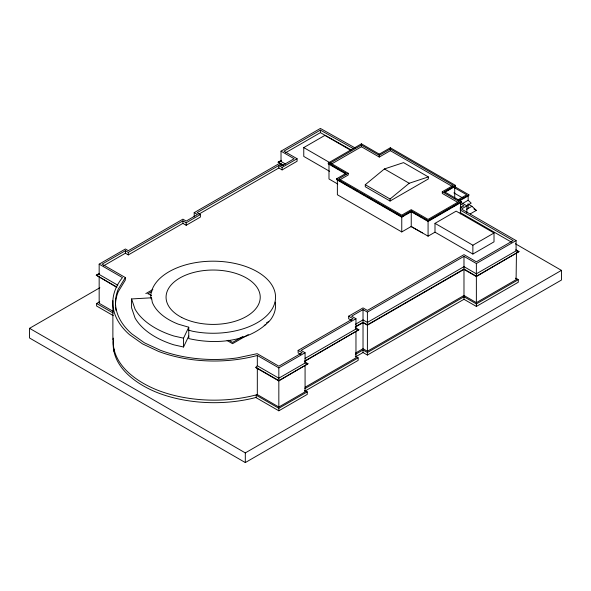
<?xml version="1.0" encoding="UTF-8"?>
<svg xmlns="http://www.w3.org/2000/svg" width="591" height="591" viewBox="0 0 591 591"><rect width="100%" height="100%" fill="white"/><g stroke="black" fill="none" stroke-linecap="round" stroke-linejoin="round"><path stroke-width="0.89" d="M305.074 365.304L305.074 391.87L278.834 407.022L257.321 394.596A101.349 58.516 0 0 1 158.536 390.555C136.661 382.118 111.13 364.492 113.273 338.126M113.273 340.652C111.13 367.018 136.661 384.645 158.536 393.081A101.349 58.516 0 0 0 256.472 397.351M183.542 347.013L183.542 338.178L188.758 327.215L178.297 324.171A62.417 36.036 0 0 1 152.293 302.296L151.518 297.805L131.571 298.943L131.571 307.778L135.066 318.047A82.252 47.487 0 0 0 173.939 344.856L183.542 347.013L188.758 336.05M103.654 265.773L125.403 253.221L128.313 254.906L182.9 223.391L186.18 225.282L200.415 217.067L200.415 214.54L186.18 222.755L182.9 220.864L128.313 252.379L125.403 250.695L102.103 264.147L125.322 277.556L118.23 289.221A98.667 56.965 0 0 0 131.712 333.789L144.411 342.795L160.006 350.123A98.667 56.965 0 0 0 237.205 357.91L257.181 353.684L278.834 366.184L302.134 352.731L298.13 350.419L298.13 352.945L300.797 354.489M304.653 361.81L307.992 363.738L278.834 380.944L256.102 367.816L255.859 367.314L257.321 365.755L257.321 355.457A101.349 58.516 0 0 1 158.536 351.416L142.52 343.888L129.473 334.639A101.349 58.516 0 0 1 122.47 277.607L99.162 264.147L99.162 274.438L117.808 285.209M365.275 184.71L384.409 168.96L403.542 162.614L428.327 176.923L428.327 178.955L390.06 201.043L365.275 186.734L365.275 184.71L390.06 199.019L390.06 201.043M390.06 199.019L409.194 183.262L428.327 176.923M285.652 164.121L281.02 161.446L281.02 151.156L320.381 128.432L355.523 148.171M353.145 148.511L320.403 130.116L283.961 151.156L297.081 158.728L297.081 161.254L282.114 169.898L278.834 167.999L198.724 214.252M285.549 152.766L320.403 132.643L351.608 150.173M99.162 264.147L125.403 248.996L128.313 250.68L182.9 219.165L186.18 221.064L197.475 214.54L194.195 212.642L194.195 216.934M281.294 160.324L278.11 162.163L283.215 165.48M329.645 171.353L303.767 156.416L303.767 147.58L324.91 135.376L350.781 150.313M194.195 212.642L278.834 163.781L282.114 165.672L294.141 158.728L281.02 151.156M297.081 158.728L282.114 167.371L278.834 165.48L197.135 212.642L200.415 214.54M99.399 273.338L96.244 275.155L116.501 287.226M515.352 243.751L561.45 270.368L561.45 280.045L245.309 462.568L29.55 338.008L29.55 328.323L99.857 287.736M346.119 174.131L328.264 163.825L328.264 162.983L361.426 143.835L379.282 154.148M330.384 162.983L361.426 145.061L379.282 155.367L390.326 148.998L453.327 185.367L442.282 191.743L442.282 193.427L457.589 202.262M331.182 164.209L361.426 146.745L379.282 157.051L390.326 150.675L452.529 186.593M113.243 315.624L96.606 306.02L96.606 303.493L99.724 301.698M378.92 154.354L390.326 147.772L455.447 185.367L455.447 186.209L444.402 192.585L444.402 191.743L461.239 201.465L461.239 202.307L428.076 221.455L411.24 211.733L401.762 217.2L336.641 179.605L336.641 178.763L346.119 173.296L328.264 162.983M303.767 147.58L348.239 173.296L338.769 178.763L401.762 215.139L411.24 209.665L428.076 219.387L459.118 201.465L442.282 191.743M339.552 179.989L348.239 174.973L348.239 173.296M145.807 293.609L152.84 289.546M147.972 293.816L151.887 291.348M336.641 178.763L401.762 216.358L411.24 210.891L428.076 220.613L461.239 201.465M444.402 191.743L455.447 185.367M402.552 216.328L404.133 215.412M405.714 214.503L408.078 213.137M409.659 212.221L411.24 211.312L415.835 213.964M447.623 190.309L453.142 187.118M337.372 179.605L337.372 194.757L401.762 231.931L411.24 226.464L428.076 236.178L434.998 232.182L472.874 254.049L494.01 241.845L494.01 233.009L456.141 211.142L434.998 223.346L434.998 232.182M458.099 199.765L466.691 194.801L453.895 187.421M458.771 200.637L468.877 194.801L468.877 195.481L459.554 200.866M459.576 200.43L461.135 199.529M462.694 198.635L464.253 197.734M465.811 196.833L467.363 195.931M433.617 217.835L428.076 221.034L423.488 218.382M435.198 216.919L440.738 213.72M442.319 212.812L447.062 210.071M448.643 209.155L450.231 208.239M452.603 206.872L458.143 203.673M462.022 203.806L468.146 200.275L468.146 195.481M460.049 208.121L463.95 205.86L460.433 203.829M466.595 205.794L471.182 203.149L468.146 200.275M466.89 212.701L466.89 205.86L461.423 209.022L516.091 240.581L516.091 250.872L476.368 273.81L463.979 266.652L367.395 322.413L363.022 319.886L355.405 324.289M228.769 340.253L232.551 342.433L242.849 336.486M266.46 322.856L268.816 321.497M248.257 334.617L232.551 343.681L227.099 340.534M264.177 325.427L265.765 324.511M466.617 209.362L471.943 206.289L476.316 210.389L470.333 213.846M351.571 320.403L348.653 318.719L348.653 316.2L363.022 307.904L367.395 310.423L463.979 254.662L476.368 261.82L513.158 240.581L460.071 209.931M434.998 223.346L472.874 245.213L494.01 233.009M516.091 240.581L476.368 263.52L463.979 256.361L367.395 312.122L363.022 309.595L351.593 316.2L355.967 318.719L355.967 329.01L305.045 358.412M298.13 350.419L353.026 318.719L348.653 316.2M355.967 318.719L301.07 350.419L305.074 352.731L305.074 363.022L278.834 378.174L257.321 365.755M257.321 355.457L278.834 367.883L305.074 352.731M355.287 326.757L363.022 322.287L367.395 324.814L463.979 269.053L476.368 276.211L519.009 251.589L515.847 249.764M355.531 326.986L363.022 322.656L367.395 325.183L463.979 269.422L476.368 276.581L519.009 251.589L516.091 250.872M304.779 360.968L358.885 329.734L355.235 327.628M304.306 361.611L358.885 329.734L355.967 329.01M304.587 390.326L307.261 391.87L307.261 394.396L278.834 410.804L256.228 397.75L256.228 395.231L257.321 394.596L257.321 368.016M355.568 353.041L363.022 348.734L367.395 351.261L463.979 295.5L476.368 302.651L516.091 279.72L516.46 252.889M355.324 354.445L363.022 349.998L367.395 352.524L463.979 296.763L476.368 303.914L518.277 279.72L518.277 282.247L476.368 306.441L463.979 299.29L367.395 355.051L363.022 352.524L356.092 356.528M305.045 387.26L355.967 357.858L355.967 331.292M304.845 388.634L358.153 357.858L358.153 360.384L304.845 391.161M256.228 395.231L278.834 408.285L307.261 391.87M517.184 279.085L515.625 278.213L518.277 279.72M29.55 328.323L245.309 452.891L561.45 270.368M281.02 161.446L278.11 162.163L283.51 165.281M99.162 274.438L96.244 275.155L117.018 287.152M183.542 338.178L173.939 336.02A82.252 47.487 0 0 1 135.066 309.211L131.571 298.943M305.074 363.022L307.992 363.738L278.834 380.574L255.859 367.314M188.758 330.162L192.267 331.182A62.417 36.036 0 0 0 273.825 305.65A62.417 36.036 0 0 0 221.33 261.495A62.417 36.036 0 0 0 150.749 296.254L151.207 298.95M454.523 186.52L468.877 194.801M453.895 192.888L461.896 197.505M467.954 203.984L471.943 206.289M473.938 209.015L476.316 210.389M460.492 202.166L466.89 205.86M460.433 206.355L461.837 207.168M459.953 212.391L511.57 242.192M384.409 168.96L409.194 183.262M331.322 165.17L339.086 169.654M340.638 170.548L342.189 171.442M343.74 172.343L345.292 173.237M417.364 214.843L418.893 215.73M420.423 216.616L421.952 217.495M338.961 180.521L350.884 187.406M352.48 188.322L358.043 191.536M359.631 192.459L362.017 193.833M363.605 194.749L365.194 195.665M366.789 196.589L369.168 197.963M370.764 198.879L372.352 199.802M373.94 200.718L376.327 202.092M377.915 203.016L379.503 203.932M381.889 205.306L383.478 206.222M385.073 207.145L390.636 210.359M392.225 211.275L400.971 216.321M337.757 184.037L328.988 178.977L328.988 163.825M411.166 226.626L422.336 232.861M355.235 356.174L358.153 357.858M147.972 293.609L151.518 295.648M113.147 311.361L99.162 303.286L99.162 276.721M96.606 303.493L113.14 313.038M476.368 263.52L476.368 302.651M476.368 303.914L476.368 306.441M472.874 245.213L472.874 254.049M468.146 204.035L468.146 208.483M463.979 256.361L463.979 295.5M463.979 296.763L463.979 299.29M460.515 202.307L460.515 213.89M454.715 186.209L454.715 198.687M428.076 220.613L428.076 236.178M411.24 210.891L411.24 226.464M401.762 216.358L401.762 231.931M390.326 147.772L390.326 148.614M390.326 148.998L390.326 150.675M379.282 155.367L379.282 157.051M367.395 312.122L367.395 351.261M367.395 352.524L367.395 355.051M363.022 309.595L363.022 348.734M363.022 349.998L363.022 352.524M361.426 143.835L361.426 144.677M361.426 145.061L361.426 146.745M320.403 130.116L320.403 132.643M282.114 167.371L282.114 169.898M281.02 163.722L281.02 165.554M278.834 165.48L278.834 167.999M278.834 367.883L278.834 407.022M278.834 408.285L278.834 410.804M245.309 452.891L245.309 462.568M188.758 327.215L188.758 338.577C216.439 344.922 250.466 342.012 270.545 319.797A62.417 36.036 0 0 0 275.258 302.082M186.18 222.755L186.18 225.282M182.9 220.864L182.9 223.391M128.313 252.379L128.313 254.906M125.403 250.695L125.403 253.221M125.322 277.556L125.322 280.082L118.23 291.747A98.667 56.965 0 0 0 115.518 305.931M114.011 349L114.011 351.527M112.881 300.679L112.881 339.818M115.947 310.408A98.667 56.965 0 0 1 115.622 307.719M181.733 317.47A47.081 27.186 0 0 0 259.227 302.799A47.081 27.186 0 0 0 198.473 271.387A47.081 27.186 0 0 0 181.733 317.47"/></g></svg>
